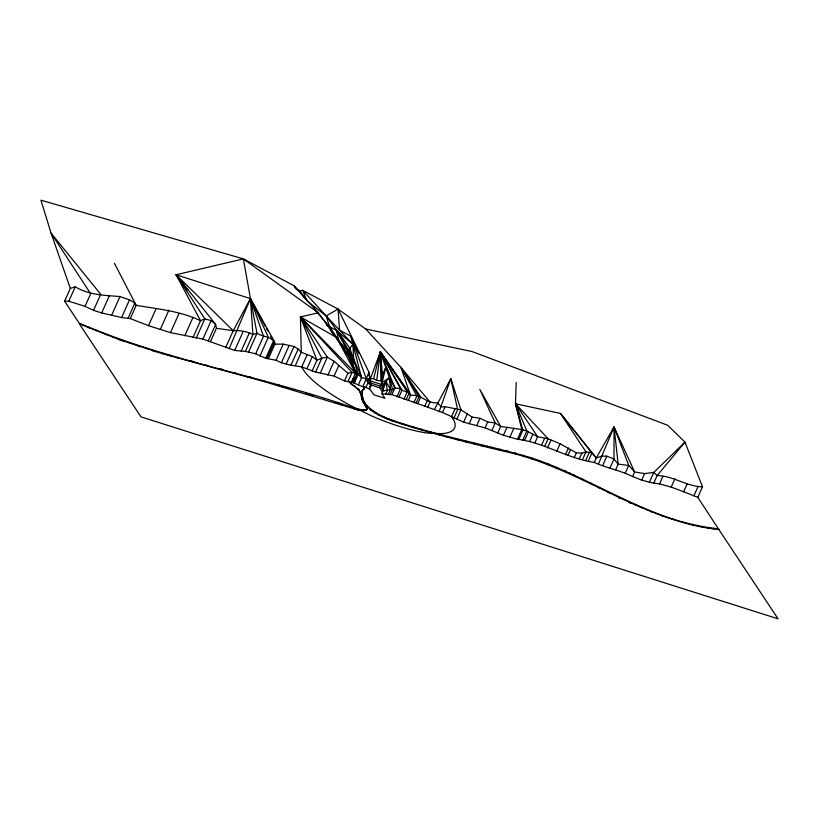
<?xml version="1.0" encoding="UTF-8"?>
<svg xmlns="http://www.w3.org/2000/svg" width="819" height="819" viewBox="0 0 819 819"><rect width="100%" height="100%" fill="white"/><g stroke="black" fill="none" stroke-linecap="round" stroke-linejoin="round"><path stroke-width="1.23" d="M340.315 344.175L343.519 348.024L318.356 312.838L294.216 285.841L243.366 258.896L40.95 200.184L51.075 233.139L70.321 288.411L64.609 301.197L68.806 301.228L85.022 306.367L93.55 310.37L101.669 312.94L121.581 317.547L130.282 318.601L148.505 325.655L170.485 332.627L202.917 339.076L234.684 350.44L245.383 351.423L255.671 353.777L265.714 358.292L276.013 360.268L281.398 362.756L290.96 365.202L301.73 366.902L315.602 372.061L334.091 376.075L344.492 380.876L353.009 382.657C353.91 381.337 354.985 378.542 355.129 379.258L354.473 380.815L352.651 380.456L355.149 381.04L352.446 380.19M366.922 408.138L364.578 404.484L367.004 408.835M298.055 290.765L294.216 285.841L295.608 288.636L299.877 290.888L302.754 290.366L338.063 309.091L368.99 372.246L371.253 385.38L369.625 389.025L373.996 394.86L384.95 398.331L381.859 393.663L385.923 381.5L390.52 389.383L388.175 394.604M362.786 389.967L362.162 390.694L364.24 388.933L363.769 387.172L353.009 382.657M369.625 389.025L363.032 386.353L364.609 387.643L363.728 389.353M360.309 392.721C360.155 391.595 361.701 401.044 364.885 404.944M367.035 408.671L367.117 409.5L364.65 410.534L357.135 409.746L264.66 381.746L162.131 353.634L119.646 339.772L79.32 323.843L141.001 416.881L778.05 618.816L718.857 529.535C645.177 521.908 585.605 472.553 515.294 453.951C473.996 444.062 432.596 434.265 392.219 420.905C381.531 416.605 368.837 412.008 363.636 400.788L362.213 395.485L362.418 390.325M354.32 380.436L355.292 379.668L354.668 378.951L353.296 379.299L352.979 380.815L352.354 380.118M381.859 393.663L391.922 394.666L398.976 396.99L442.475 412.489L463.626 422.154L485.073 427.866L503.429 435.258L517.434 439.26L521.785 429.535L515.479 403.747L516.195 382.473M531.306 458.804L531.347 457.801C484.961 444.297 437.131 435.851 391.39 419.881C381.152 416.39 367.107 408.927 363.636 400.788M363.534 402.723L361.476 398.259M406.152 399.672L409.244 392.751L401.996 390.243L400.542 388.759L394.942 387.93L392.536 389.281L383.087 390.919L382.043 388.124L382.442 375.02L380.385 351.863L409.244 392.751L410.534 395.393L408.394 400.163M360.278 392.577L359.797 391.247L360.125 392.117M363.38 400.266L361.967 395.557L362.193 390.653M366.646 405.712L366.41 405.374M372.809 411.404L372.891 410.759M382.524 392.178L379.729 387.796L382.115 382.463L380.917 380.835L376.73 380.477L380.385 351.863L406.224 389.168M391.287 420.608L391.39 419.881L390.683 420.342M371.253 385.38L367.864 382.985L368.478 378.757L370.485 382.647L367.864 382.985L365.847 387.5M702.856 527.026L702.937 526.463L703.439 527.139M355.487 409.275L355.6 408.558C264.537 376.474 167.987 361.517 79.136 323.106L64.609 301.197M388.83 419.656L388.943 418.97M350.235 383.036L350.747 383.589L349.815 381.961M386.353 418.632L386.476 417.977L386.957 418.898M362.878 399.058L362.715 398.577M359.49 390.796L355.057 386.466L350.645 383.497M381.449 416.41L381.613 415.745M369.553 380.937L380.385 351.863L389.383 377.794L382.115 382.463L385.759 367.352L389.23 373.792M707.524 527.856L707.657 527.293L708.179 527.989M313.667 308.507L329.607 326.658L348.157 355.149C351.648 363.124 354.801 371.816 361.568 377.641L366.451 378.706L373.618 378.654L380.385 351.863L407.248 391.707L403.91 399.17M355.006 386.681L351.085 383.916M358.118 389.158L354.729 386.507M352.754 380.538L352.897 378.89L353.296 379.299L353.726 378.583M370.894 409.971L370.229 409.326M368.99 372.246L362.909 386.629M382.442 375.02L385.759 367.352M68.806 301.228L75.256 286.804C88.79 295.045 104.648 295.342 119.994 296.539C125.522 298.843 132.903 299.754 136.2 305.354C157.975 309.019 180.344 311.046 200.522 320.71L204.811 318.847L211.179 320.618L215.643 324.396L216.441 328.276L210.534 341.492M85.022 306.367L90.674 293.734L51.075 233.139L100.747 294.308L93.55 310.37M101.669 312.94L109.214 296.079M111.619 315.243L119.994 296.539M121.581 317.547L129.484 299.877M128.04 318.325L134.807 303.204M130.282 318.601L136.2 305.354L114.465 263.39M148.505 325.655L156.05 308.794M160.299 329.392L168.898 310.176M170.485 332.627L179.085 313.401M184.777 335.77L193.038 317.301M192.977 337.582L200.522 320.71L176.126 274.754L243.366 258.896L318.356 312.838L300.419 316.902L301.279 352.272L295.311 365.612M196.222 338.063L204.811 318.847L176.126 274.754L250.45 298.638L274.508 341.789L274.877 344.144L268.448 358.517M202.917 339.076L211.179 320.618M208.313 340.786L215.643 324.396L176.126 274.754L233.21 330.712C239.793 330.139 247.092 331.429 252.928 334.551L256.992 333.292C262.633 336.916 270.055 336.21 274.508 341.789L267.076 358.405M225.665 347.573L233.21 330.712L250.45 298.638L243.366 258.896M229.166 348.689L250.45 298.638L265.346 326.382M234.684 350.44L243.12 331.572M241.226 351.034L249.488 332.575M245.383 351.423L252.928 334.551L250.45 298.638L268.356 337.162L259.92 356.03M248.556 352.15L256.992 333.292L250.45 298.638L263.503 336.281L255.671 353.777M265.714 358.292L273.536 340.786M276.013 360.268L283.231 344.123L294.011 346.478L298.188 349.058L301.279 352.272L312.326 356.613L316.922 360.247L321.826 358.149L327.365 357.176L334.07 361.292L347.921 373.218L352.057 372.42L355.507 373.126L355.6 374.15L356.654 374.498L358.159 374.355L349.856 348.095L326.157 315.929L302.754 290.366L306.961 300.87M281.398 362.756L289.138 345.464M286.179 363.984L294.011 346.478M290.96 365.202L298.188 349.058M307.074 354.944L301.73 366.902A84.111 22.615 24.1 0 0 351.73 406.122L371.345 415.817A84.111 22.615 24.1 0 0 427.702 433.118L441.39 433.64A84.111 22.615 24.1 0 0 453.91 420.362L451.412 416.871L454.914 409.039M306.982 368.56L312.326 356.613M312.131 370.966L316.922 360.247L300.419 316.902L336.609 337.51L348.157 355.149L356.654 374.498L354.668 378.951M315.602 372.061L321.826 358.149L300.419 316.902L355.507 373.126L351.29 382.565M320.362 372.829L327.365 357.176L300.419 316.902L352.057 372.42L347.952 381.582M327.846 375.204L334.07 361.292M334.091 376.075L338.871 365.397M344.492 380.876L347.921 373.218M355.129 379.484L355.886 377.774L355.098 377.405M354.217 383.138L358.159 374.355M358.364 384.807L361.568 377.641L350.808 336.179L339.547 330.129L338.063 309.091L326.157 315.929L307.913 301.617M385.657 394.226L387.305 390.55L385.923 381.5L382.043 388.124M390.028 394.881L392.536 389.281L389.383 377.794L382.463 385.206M391.922 394.666L394.942 387.93L380.385 351.863L380.917 380.835M396.939 396.816L400.542 388.759L380.385 351.863L380.671 356.971M398.976 396.99L401.996 390.243L380.385 351.863M413.892 402.682L416.902 395.946L400.982 367.455L365.735 329.023L338.063 309.091M416.154 402.876L419.041 396.427L400.982 367.455L410.534 395.393C420.782 393.724 427.334 404.187 437.479 402.733L441.318 406.869L445.065 406.695L460.984 409.858L472.164 417.106L480.006 418.294L487.725 421.949L495.198 422.983L500.665 426.443L521.785 429.535L526.832 431.009L537.653 436.732L548.095 438.749L560.083 443.785L576.381 452.846L581.828 453.163L585.964 451.893L591.973 452.866L596.242 457.964L594.246 462.428C567.413 458.548 544.092 442.506 517.434 439.26M417.68 403.736L420.7 396.99L400.982 367.455L430.047 402.068L427.846 406.992M424.641 406.541L427.221 400.767M434.459 409.469L450.798 378.675L460.984 409.858L456.879 419.031M439.117 411.793L450.798 378.675L457.688 409.705L453.931 418.099M442.475 412.489L445.065 406.695M463.626 422.154L467.373 413.759M469.123 423.894L472.164 417.106M476.709 425.675L480.006 418.294M485.073 427.866L487.725 421.949M491.902 430.364L495.198 422.983L479.852 389.445L500.665 426.443L497.706 433.056M503.429 435.258L507.043 427.17M509.827 437.285L513.861 428.265M518.847 439.26L522.88 430.241L515.479 403.747L560.442 413.431L596.242 457.964L601.996 456.07L606.869 456.163L613.984 459.039L618.191 464.148L628.726 465.376L634.623 471.959L644.625 473.587L653.797 472.42L684.971 442.106L667.659 425.245L471.949 351.525L365.735 329.023M522.798 440.018L526.832 431.009L515.479 403.747L548.095 438.749L544.615 446.539M524.713 440.038L528.275 432.074M529.862 440.98L532.923 434.142M535.022 442.618L537.653 436.732L515.479 403.747M541.533 445.198L544.594 438.36M547.471 447.962L550.962 440.172M556.603 451.576L560.083 443.785M565.468 454.719L568.458 448.044M567.966 455.282L570.403 449.836M574.385 457.319L576.381 452.846M579.391 458.609L581.828 453.163M582.626 459.357L585.964 451.893L560.442 413.431L591.973 452.866L588.421 460.81M585.851 460.104L589.404 452.16M598.443 464.015L614.035 426.986L634.623 471.959L632.575 476.535C620.29 470.362 606.715 468.14 594.246 462.428M602.641 465.612L606.869 456.163M609.745 468.519L613.984 459.039L614.035 426.986L596.242 457.964M615.683 469.758L618.191 464.148L614.035 426.986L628.726 465.376L625.204 473.269M632.575 476.535L641.697 480.129L644.625 473.587M641.697 480.129L649.416 482.217L653.797 472.42L657.176 475.542C673.259 475.89 686.517 486.404 702.518 486.855L697.819 497.348L718.857 529.535M649.416 482.217L653.787 483.097L657.176 475.542L684.971 442.106L702.518 486.855M653.787 483.097L659.52 483.916L662.909 476.351M659.52 483.916L671.17 487.11L674.907 478.777M671.17 487.11L683.65 491.738L687.028 484.183M693.888 495.792L698.075 486.445M465.561 441.953L465.929 441.226L468.048 442.598M713.175 528.736L713.472 528.173L713.779 528.859M378.931 415.12L379.258 414.547L379.668 415.499M376.218 413.534L376.525 413.022M718.232 529.412L718.683 528.818C650.501 522.256 594.758 478.982 531.347 457.801L533.507 459.459M573.413 475.286L573.955 474.713L574.498 475.798M556.152 467.925L556.859 467.28L557.831 468.591M692.157 524.651L692.639 524.232L693.314 524.969M358.364 389.404L359.07 390.161M411.588 426.934L412.285 426.402L414.455 427.815M682.34 522.061L683.599 522.42M640.182 507.381L640.693 507.022L641.369 507.811M564.608 471.457L565.438 470.905L566.676 472.276M363.186 389.701L363.421 389.547M374.324 412.377L374.877 412.039L374.959 412.796M506.07 451.443L507.258 450.788L509.142 452.344M383.282 417.281L384.029 416.891L384.49 417.813M456.183 439.537L457.207 439.004L458.671 440.192M618.58 497.798L619.246 497.532L619.645 498.28M597.809 487.377L598.648 487.07L598.894 487.889M650.788 511.537L652.108 512.018M481.603 445.874L483.077 445.362L484.275 446.509M581.347 479.033L582.37 478.695L582.37 479.514M661.455 515.417L662.684 515.857M70.321 288.411L75.256 286.804M671.846 518.898L673.443 519.42M546.897 464.26L548.29 463.871L549.365 465.243M355.999 409.439L355.6 408.558L362.315 409.889L367.117 409.5M446.785 437.018L448.392 436.681L449.211 437.704M428.859 432.033L430.497 431.736L432.637 433.108M378.296 414.701L379.258 414.547M607.749 492.547L608.793 492.403L609.449 493.314M628.972 502.549L630.763 503.368M589.24 482.944L590.612 482.831L590.919 483.732M168.325 355.374L169.891 355.262L171.642 356.347M401.095 423.72L403.071 423.587L404.432 424.754M152.518 350.808L154.095 350.696L155.835 351.771M119.646 339.772L121.263 339.762L123.106 340.97M274.877 344.144L283.231 344.123M136.22 345.516L137.838 345.516L139.67 346.713M102.856 333.415L104.463 333.466L106.368 334.797M217.772 368.581L220.628 368.693L223.863 370.28M246.888 376.668L249.754 376.781L253.051 378.439M188.994 360.882L191.841 360.995L195.014 362.5M276.331 385.135L279.197 385.258L282.545 386.977M306.06 393.98L308.947 394.113L313.001 396.089M335.38 402.968L338.964 403.337L342.813 405.303M216.441 328.276L233.21 330.712M365.039 403.347L365.509 404.023M352.651 380.456L353.828 380.804M369.871 380.763L381.101 384.326L380.303 386.107L370.198 382.903M370.444 384.858L379.729 387.796M683.65 491.738L697.819 497.348M326.638 325.092L336.425 330.395L352.928 344.328L353.624 358.753L352.999 366.165L355.6 374.15M373.618 378.654L376.73 380.477M493.591 448.658L491.492 447.266L492.26 448.341M87.572 326.679L89.506 328.05M488.933 447.583L487.285 446.314L487.592 447.266M516.85 454.412L515.049 452.825L515.294 453.951M524.784 456.726L523.095 455.169L523.208 456.265M352.559 379.842L352.938 380.251L352.897 378.89M358.169 388.974L359.336 390.55L358.988 389.946M364.783 410.391L364.363 409.93L364.65 410.534M697.942 525.982L697.286 525.266L697.368 525.87M336.322 338.073L347.543 350.471L353.306 362.469L348.464 349.938L336.425 330.395L338.882 340.899M330.927 331.122L336.609 337.51L349.078 357.309L355.507 373.126L336.609 337.51M363.912 410.544L363.39 409.95L363.544 410.575M360.493 410.309L359.858 409.561L360.125 410.339M297.737 289.762L304.658 298.096M339.527 343.079L343.519 348.024M391.39 419.881L392.219 420.905M176.126 274.754L187.531 289.895M299.877 290.888L305.538 298.874M359.101 410.135L358.507 409.295L358.661 410.063M407.667 391.247L410.534 395.393M369.574 386.302L370.301 387.5M362.725 410.524L362.315 409.889L362.356 410.554M357.575 409.807L357.084 408.957L357.135 409.746M359.899 391.646L359.428 390.612M336.425 330.395L347.543 350.471L355.507 373.126M394.942 387.93L389.383 377.794L390.52 389.383M266.544 328.603L267.731 330.825M270.71 336.374L271.898 338.595M366.144 410.053L365.991 410.206M361.128 409.766L361.455 410.462M353.46 360.606L348.464 349.938L352.928 344.328L326.157 315.929L329.607 326.658M358.794 353.46L350.808 336.179L367.864 382.985M368.908 375.358L370.505 378.808M361.568 377.641L353.624 358.753L348.464 349.938L347.543 350.471L348.157 355.149M539.762 460.708L540.161 461.752M371.079 409.49L371.427 410.432M499.795 449.078L500.153 450.081M569.696 472.809L570.044 473.781M474.549 443.345L474.866 444.277M439.486 434.265L439.752 435.104M393.796 420.679L394.041 421.519M421.437 429.115L421.683 429.965M354.064 408.087L354.32 408.916M323.925 398.679L324.16 399.498M294.041 389.639L294.267 390.438M264.435 380.968L264.66 381.746M635.309 504.719L635.472 505.374M235.145 372.686L235.35 373.433M96.028 330.129L96.181 330.774M206.193 364.793L206.357 365.499M451.351 437.459L451.545 438.319M112.879 336.681L113.022 337.336M177.58 357.299L177.723 357.954M146.017 348.188L146.13 348.812M129.586 342.711L129.689 343.294M710.646 527.825L710.738 528.439M672.665 518.652L672.737 519.226M162.049 353.061L162.131 353.634M701.934 526.289L701.985 526.873M380.886 360.79L382.115 382.463"/></g></svg>
